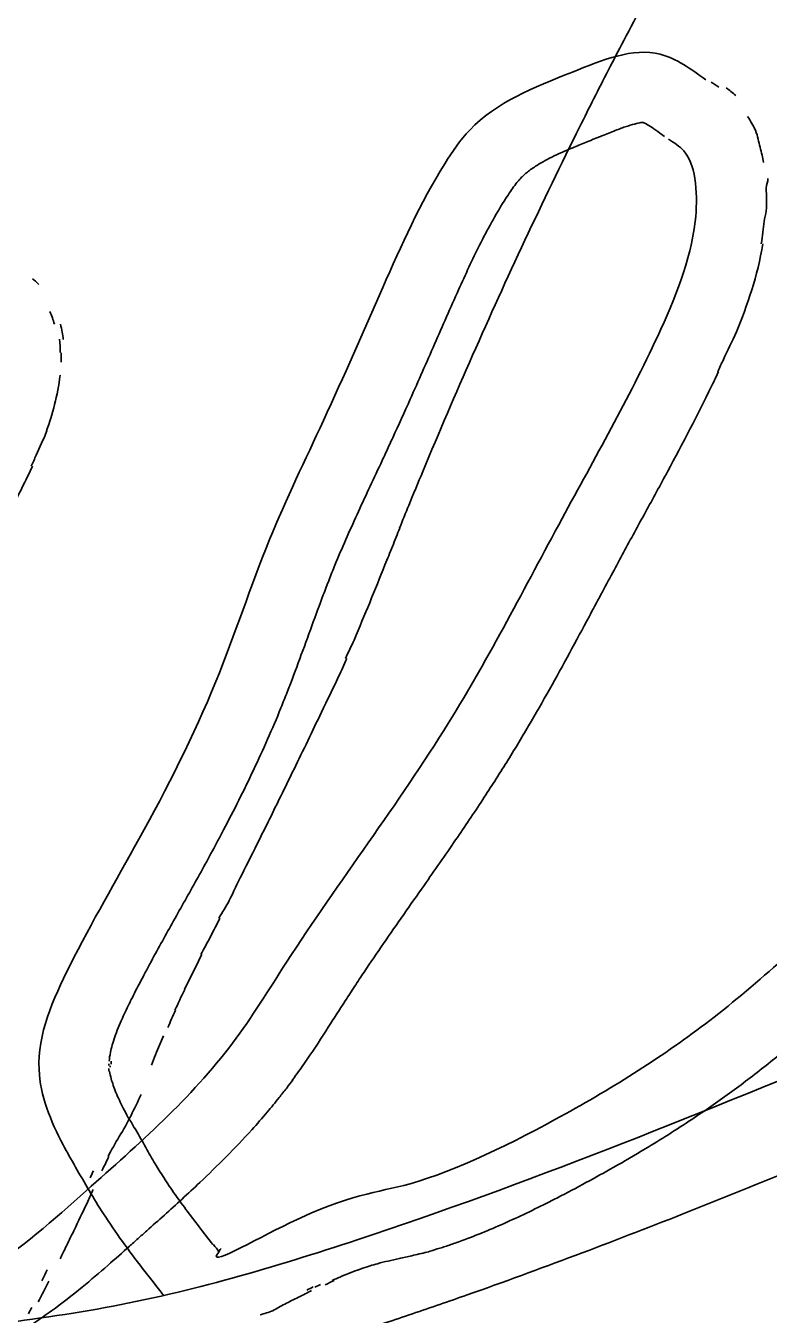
# Model space of a CAD drawing. Header units: millimetres. Extents: x 120281 to 1416367021, y -641565767 to 918373.
# Drawn here: x 1021141.7 to 1021224.5, y 870758.8 to 870902.4 of the extents above; entities that cross this region are included whole.
import ezdxf

# ---------------------------------------------------------------- set-up
doc = ezdxf.new("R2010")
doc.units = ezdxf.units.MM
doc.layers.add('0_Ном._пера__1', color=7, linetype='Continuous', lineweight=35)

msp = doc.modelspace()

# ---------------------------------------------------------------- linework, layer by layer
at = {"layer": '0_Ном._пера__1', "linetype": 'Continuous'}
for points, knots in [([(1021229.32243, 870941.99584, 0), (1021228.85287, 870941.06659, 0), (1021228.38461, 870940.13433, 0), (1021227.91706, 870939.19935, 0), (1021226.98198, 870937.32944, 0), (1021226.05214, 870935.4483, 0), (1021225.11793, 870933.55908, 0), (1021223.24951, 870929.78062, 0), (1021221.37252, 870925.96842, 0), (1021219.44765, 870922.14258, 0), (1021218.87755, 870921.00946, 0), (1021218.29003, 870919.87588, 0), (1021217.71023, 870918.74098, 0), (1021217.11401, 870917.57392, 0), (1021216.52796, 870916.40393, 0), (1021215.92405, 870915.24308, 0), (1021215.32011, 870914.0822, 0), (1021214.69907, 870912.92778, 0), (1021214.0934, 870911.77822, 0), (1021212.88209, 870909.47918, 0), (1021211.68422, 870907.20066, 0), (1021210.48648, 870904.9363, 0), (1021209.73754, 870903.5204, 0), (1021208.99336, 870902.10977, 0), (1021208.25792, 870900.7032, 0), (1021207.67909, 870899.59617, 0), (1021207.09314, 870898.49312, 0), (1021206.5234, 870897.38614, 0), (1021205.45276, 870895.30592, 0), (1021204.40727, 870893.21779, 0), (1021203.36259, 870891.12291, 0), (1021201.27322, 870886.93316, 0), (1021199.23555, 870882.71485, 0), (1021197.24612, 870878.47075, 0), (1021193.26724, 870869.98256, 0), (1021189.48368, 870861.391, 0), (1021185.878, 870852.71755, 0), (1021185.35434, 870851.45791, 0), (1021184.82421, 870850.19717, 0), (1021184.30795, 870848.93417, 0), (1021183.96644, 870848.0987, 0), (1021183.62182, 870847.26092, 0), (1021183.28343, 870846.42406, 0)], [0, 0, 0, 0, 1, 1, 1, 2, 2, 2, 3, 3, 3, 4, 4, 4, 5, 5, 5, 6, 6, 6, 7, 7, 7, 8, 8, 8, 9, 9, 9, 10, 10, 10, 11, 11, 11, 12, 12, 12, 13, 13, 13, 14, 14, 14, 14]), ([(1021217.3909, 870896.33779, 0), (1021215.74455, 870897.53733, 0), (1021214.0982, 870898.73688, 0), (1021212.32278, 870899.18802, 0), (1021209.27532, 870899.9624, 0), (1021205.84762, 870898.53175, 0), (1021202.54208, 870897.20021, 0), (1021198.1901, 870895.44715, 0), (1021194.04989, 870893.86587, 0), (1021191.10041, 870890.73844, 0), (1021190.05083, 870889.62553, 0), (1021189.15203, 870888.31682, 0), (1021188.316, 870886.98181, 0), (1021185.56066, 870882.58197, 0), (1021183.48709, 870877.89641, 0), (1021181.42104, 870873.19933, 0), (1021179.2497, 870868.2629, 0), (1021177.08665, 870863.31375, 0), (1021174.81686, 870858.41068, 0), (1021172.77745, 870854.00528, 0), (1021170.65188, 870849.63707, 0), (1021168.82067, 870845.15111, 0), (1021166.69113, 870839.9343, 0), (1021164.95969, 870834.55824, 0), (1021162.82889, 870829.32419, 0), (1021160.3715, 870823.28794, 0), (1021157.38295, 870817.44058, 0), (1021154.26416, 870811.78697, 0), (1021151.69414, 870807.12815, 0), (1021149.03568, 870802.60089, 0), (1021146.55854, 870797.67036, 0), (1021144.70318, 870793.97741, 0), (1021142.94955, 870790.05822, 0), (1021143.13532, 870786.12109, 0), (1021143.271, 870783.24541, 0), (1021144.44129, 870780.36015, 0), (1021145.82278, 870777.74325, 0), (1021146.27011, 870776.89588, 0), (1021146.73966, 870776.07665, 0), (1021147.21067, 870775.25518, 0), (1021148.2098, 870773.5126, 0), (1021149.2158, 870771.75995, 0), (1021150.30787, 870770.06575, 0), (1021151.66147, 870767.96583, 0), (1021153.14698, 870765.95575, 0), (1021154.66925, 870763.97588, 0), (1021155.4457, 870762.96603, 0), (1021156.23131, 870761.96409, 0), (1021157.01724, 870760.9621, 0)], [0, 0, 0, 0, 1, 1, 1, 2, 2, 2, 3, 3, 3, 4, 4, 4, 5, 5, 5, 6, 6, 6, 7, 7, 7, 8, 8, 8, 9, 9, 9, 10, 10, 10, 11, 11, 11, 12, 12, 12, 13, 13, 13, 14, 14, 14, 15, 15, 15, 16, 16, 16, 16]), ([(1021223.82972, 870887.14119, 0), (1021223.73287, 870887.66165, 0), (1021223.60646, 870888.22138, 0), (1021223.42861, 870888.82088, 0), (1021223.25079, 870889.42027, 0), (1021223.22082, 870890.04357, 0), (1021222.90749, 870890.71625, 0), (1021222.67444, 870891.21657, 0), (1021222.39468, 870891.72862, 0), (1021222.0527, 870892.25197, 0)], [0, 0, 0, 0, 1, 1, 1, 2, 2, 2, 3, 3, 3, 3]), ([(1021210.43487, 870891.59181, 0), (1021210.39896, 870891.59003, 0), (1021210.35154, 870891.58646, 0), (1021210.29284, 870891.57988, 0), (1021210.14894, 870891.56373, 0), (1021209.93684, 870891.5286, 0), (1021209.66798, 870891.4649, 0), (1021209.39912, 870891.40121, 0), (1021209.07399, 870891.30928, 0), (1021208.70511, 870891.18938, 0), (1021208.33623, 870891.06948, 0), (1021207.9237, 870890.92188, 0), (1021207.47644, 870890.75205, 0), (1021207.02918, 870890.58222, 0), (1021206.54724, 870890.39029, 0), (1021206.03488, 870890.1841, 0), (1021205.87648, 870890.12035, 0), (1021205.71557, 870890.0552, 0), (1021205.55134, 870889.98901, 0), (1021205.41895, 870889.93565, 0), (1021205.28635, 870889.88186, 0), (1021205.15483, 870889.82896, 0), (1021205.02331, 870889.77606, 0), (1021204.8922, 870889.72366, 0), (1021204.76296, 870889.67169, 0), (1021204.50446, 870889.56774, 0), (1021204.24987, 870889.46565, 0), (1021204.00092, 870889.36493, 0), (1021203.50301, 870889.16348, 0), (1021203.02476, 870888.9678, 0), (1021202.56845, 870888.77586, 0), (1021201.71054, 870888.41498, 0), (1021200.93053, 870888.06675, 0), (1021200.24051, 870887.72475, 0), (1021199.55049, 870887.38275, 0), (1021198.9513, 870887.0474, 0), (1021198.4429, 870886.7192, 0), (1021198.04569, 870886.46278, 0), (1021197.70367, 870886.21127, 0), (1021197.40678, 870885.96225, 0), (1021197.29573, 870885.86911, 0), (1021197.19105, 870885.77629, 0), (1021197.09157, 870885.68324, 0), (1021197.01821, 870885.61462, 0), (1021196.94543, 870885.54597, 0), (1021196.87749, 870885.47687, 0), (1021196.81038, 870885.40861, 0), (1021196.74799, 870885.34129, 0), (1021196.67977, 870885.26576, 0), (1021196.61154, 870885.19021, 0), (1021196.53827, 870885.1081, 0), (1021196.46414, 870885.01945, 0)], [0, 0, 0, 0, 1, 1, 1, 2, 2, 2, 3, 3, 3, 4, 4, 4, 5, 5, 5, 6, 6, 6, 7, 7, 7, 8, 8, 8, 9, 9, 9, 10, 10, 10, 11, 11, 11, 12, 12, 12, 13, 13, 13, 14, 14, 14, 15, 15, 15, 16, 16, 16, 17, 17, 17, 17]), ([(1021212.78995, 870890.02306, 0), (1021212.6111, 870890.15337, 0), (1021212.44053, 870890.27763, 0), (1021212.27823, 870890.3949, 0), (1021211.95364, 870890.62944, 0), (1021211.66182, 870890.83591, 0), (1021211.40688, 870891.00792, 0), (1021211.15193, 870891.17993, 0), (1021210.93393, 870891.31724, 0), (1021210.76219, 870891.41703, 0), (1021210.61778, 870891.50094, 0), (1021210.50632, 870891.55824, 0), (1021210.43483, 870891.59182, 0)], [0, 0, 0, 0, 1, 1, 1, 2, 2, 2, 3, 3, 3, 4, 4, 4, 4]), ([(1021088.81273, 870750.32931, 0), (1021092.17609, 870750.88634, 0), (1021095.53944, 870751.44338, 0), (1021098.84016, 870752.26803, 0), (1021100.10393, 870752.58376, 0), (1021101.35852, 870752.93873, 0), (1021102.60705, 870753.31762, 0), (1021104.19244, 870753.79873, 0), (1021105.76807, 870754.3184, 0), (1021107.36523, 870754.73721, 0), (1021109.87905, 870755.39638, 0), (1021112.44619, 870755.80569, 0), (1021115.02678, 870756.2795, 0), (1021122.68408, 870757.68541, 0), (1021130.45974, 870759.65916, 0), (1021137.02016, 870763.6323, 0), (1021141.1281, 870766.12016, 0), (1021144.75955, 870769.39197, 0), (1021148.40895, 870772.64065, 0), (1021154.22386, 870777.81706, 0), (1021160.08433, 870782.93475, 0), (1021164.69691, 870789.07353, 0), (1021166.85539, 870791.94621, 0), (1021168.74061, 870795.04249, 0), (1021170.70632, 870798.08, 0), (1021176.54887, 870807.1082, 0), (1021183.10252, 870815.61728, 0), (1021188.74335, 870824.73129, 0), (1021193.30673, 870832.10444, 0), (1021197.27271, 870839.87349, 0), (1021201.39219, 870847.48626, 0), (1021205.0222, 870854.19449, 0), (1021208.7714, 870860.78137, 0), (1021212.04082, 870867.80602, 0), (1021213.95504, 870871.9189, 0), (1021215.70476, 870876.18186, 0), (1021216.2086, 870880.57478, 0), (1021216.36856, 870881.9695, 0), (1021216.40279, 870883.37734, 0), (1021216.23048, 870884.83923, 0), (1021216.07646, 870886.14588, 0), (1021215.75742, 870887.49571, 0), (1021214.93528, 870888.42405, 0), (1021214.47497, 870888.94382, 0), (1021213.85389, 870889.33131, 0), (1021213.23587, 870889.71893, 0)], [0, 0, 0, 0, 1, 1, 1, 2, 2, 2, 3, 3, 3, 4, 4, 4, 5, 5, 5, 6, 6, 6, 7, 7, 7, 8, 8, 8, 9, 9, 9, 10, 10, 10, 11, 11, 11, 12, 12, 12, 13, 13, 13, 14, 14, 14, 15, 15, 15, 15]), ([(1021196.46735, 870885.01934, 0), (1021196.31915, 870884.84203, 0), (1021196.16007, 870884.63855, 0), (1021195.99284, 870884.41088, 0), (1021195.83556, 870884.19676, 0), (1021195.67082, 870883.96132, 0), (1021195.50044, 870883.70695, 0), (1021195.32, 870883.43756, 0), (1021195.13383, 870883.14693, 0), (1021194.94052, 870882.83828, 0), (1021194.45428, 870882.06193, 0), (1021193.98479, 870881.26361, 0), (1021193.52941, 870880.4442, 0), (1021193.07402, 870879.62479, 0), (1021192.63196, 870878.78407, 0), (1021192.19863, 870877.92301, 0), (1021191.39742, 870876.33095, 0), (1021190.62654, 870874.66908, 0), (1021189.85499, 870872.94851, 0), (1021189.41586, 870871.96926, 0), (1021188.97606, 870870.97027, 0), (1021188.53025, 870869.95667, 0), (1021188.08445, 870868.94306, 0), (1021187.63785, 870867.92651, 0), (1021187.18955, 870866.90755, 0), (1021186.29296, 870864.86962, 0), (1021185.38944, 870862.82201, 0), (1021184.47073, 870860.7689, 0), (1021183.83247, 870859.34252, 0), (1021183.18684, 870857.9135, 0), (1021182.53112, 870856.48326, 0), (1021182.3081, 870855.99679, 0), (1021182.08233, 870855.50987, 0), (1021181.85703, 870855.0236, 0), (1021181.63174, 870854.53733, 0), (1021181.40872, 870854.05384, 0), (1021181.18413, 870853.5729, 0), (1021180.73494, 870852.61103, 0), (1021180.28736, 870851.65934, 0), (1021179.84681, 870850.71639, 0), (1021178.96571, 870848.83048, 0), (1021178.10998, 870846.97918, 0), (1021177.30772, 870845.15131, 0), (1021176.88683, 870844.19235, 0), (1021176.48088, 870843.23986, 0), (1021176.09302, 870842.29235, 0), (1021175.87189, 870841.75213, 0), (1021175.65281, 870841.20737, 0), (1021175.43673, 870840.65566, 0), (1021175.22065, 870840.10396, 0), (1021175.00832, 870839.54606, 0), (1021174.79513, 870838.98259, 0), (1021174.36874, 870837.85564, 0), (1021173.94534, 870836.706, 0), (1021173.51854, 870835.53653, 0), (1021173.07795, 870834.32929, 0), (1021172.63321, 870833.10107, 0), (1021172.17367, 870831.85561, 0), (1021171.72385, 870830.6365, 0), (1021171.26012, 870829.40083, 0), (1021170.77253, 870828.1526, 0), (1021170.54475, 870827.56948, 0), (1021170.31541, 870826.98364, 0), (1021170.0761, 870826.39545, 0), (1021169.59748, 870825.21902, 0), (1021169.09752, 870824.05368, 0), (1021168.5876, 870822.89969, 0), (1021168.07768, 870821.7457, 0), (1021167.55415, 870820.60282, 0), (1021167.01861, 870819.47096, 0), (1021165.94752, 870817.20725, 0), (1021164.8303, 870814.98733, 0), (1021163.68886, 870812.80973, 0), (1021162.86187, 870811.23202, 0), (1021162.02215, 870809.67656, 0), (1021161.17715, 870808.14303, 0), (1021160.31365, 870806.57593, 0), (1021159.45133, 870805.0446, 0), (1021158.60254, 870803.53275, 0), (1021157.75374, 870802.0209, 0), (1021156.91751, 870800.52779, 0), (1021156.1021, 870799.03373, 0), (1021155.66636, 870798.23534, 0), (1021155.23808, 870797.43653, 0), (1021154.81504, 870796.63442, 0), (1021154.46412, 870795.96905, 0), (1021154.10969, 870795.30166, 0), (1021153.7686, 870794.62974, 0), (1021153.61108, 870794.31943, 0), (1021153.44913, 870794.00706, 0), (1021153.29712, 870793.70097, 0)], [0, 0, 0, 0, 1, 1, 1, 2, 2, 2, 3, 3, 3, 4, 4, 4, 5, 5, 5, 6, 6, 6, 7, 7, 7, 8, 8, 8, 9, 9, 9, 10, 10, 10, 11, 11, 11, 12, 12, 12, 13, 13, 13, 14, 14, 14, 15, 15, 15, 16, 16, 16, 17, 17, 17, 18, 18, 18, 19, 19, 19, 20, 20, 20, 21, 21, 21, 22, 22, 22, 23, 23, 23, 24, 24, 24, 25, 25, 25, 26, 26, 26, 27, 27, 27, 28, 28, 28, 29, 29, 29, 30, 30, 30, 30]), ([(1021223.56181, 870878.08151, 0), (1021223.6321, 870878.5079, 0), (1021223.69464, 870878.93899, 0), (1021223.74853, 870879.37468, 0), (1021223.79574, 870879.75634, 0), (1021223.84747, 870880.14877, 0), (1021223.88122, 870880.54319, 0), (1021223.91497, 870880.93763, 0), (1021224.10845, 870881.33898, 0), (1021224.12577, 870881.74791, 0), (1021224.1604, 870882.56578, 0), (1021224.16195, 870883.4129, 0), (1021224.11268, 870884.28184, 0), (1021224.09223, 870884.64259, 0), (1021224.34995, 870884.98761, 0), (1021224.31268, 870885.35543, 0)], [0, 0, 0, 0, 1, 1, 1, 2, 2, 2, 3, 3, 3, 4, 4, 4, 5, 5, 5, 5]), ([(1021218.71367, 870863.82455, 0), (1021218.92687, 870864.27729, 0), (1021219.1382, 870864.7313, 0), (1021219.35015, 870865.19371, 0), (1021219.80365, 870866.18309, 0), (1021220.35226, 870867.19782, 0), (1021220.79124, 870868.25542, 0), (1021221.40798, 870869.74129, 0), (1021221.99102, 870871.29711, 0), (1021222.50274, 870872.93251, 0), (1021223.01446, 870874.5679, 0), (1021223.44627, 870876.2843, 0), (1021223.74491, 870878.08577, 0)], [0, 0, 0, 0, 1, 1, 1, 2, 2, 2, 3, 3, 3, 4, 4, 4, 4]), ([(1021289.90741, 870864.88731, 0), (1021286.00158, 870860.81481, 0), (1021282.09575, 870856.7423, 0), (1021278.27206, 870852.5964, 0), (1021272.4789, 870846.31508, 0), (1021266.87428, 870839.86529, 0), (1021261.24394, 870833.42439, 0), (1021257.47942, 870829.11792, 0), (1021253.70341, 870824.81542, 0), (1021249.72738, 870820.72359, 0), (1021244.81187, 870815.66492, 0), (1021239.59066, 870810.92822, 0), (1021234.37784, 870806.10672, 0), (1021229.11405, 870801.23809, 0), (1021223.8588, 870796.28299, 0), (1021218.31016, 870791.96746, 0), (1021213.18884, 870787.98428, 0), (1021207.81757, 870784.54596, 0), (1021201.75786, 870781.18462, 0), (1021195.94063, 870777.95778, 0), (1021189.48895, 870774.80188, 0), (1021184.46099, 870773.40897, 0), (1021180.72527, 870772.37405, 0), (1021177.7755, 870772.31236, 0), (1021171.06319, 870769.04637, 0), (1021166.99248, 870767.0657, 0), (1021161.53795, 870763.90653, 0), (1021163.16536, 870765.78411, 0)], [0, 0, 0, 0, 1, 1, 1, 2, 2, 2, 3, 3, 3, 4, 4, 4, 5, 5, 5, 6, 6, 6, 7, 7, 7, 8, 8, 8, 9, 9, 9, 9]), ([(1021143.97276, 870857.23108, 0), (1021144.30601, 870858.17039, 0), (1021144.61245, 870859.15535, 0), (1021144.87057, 870860.18964, 0), (1021145.12869, 870861.22393, 0), (1021145.35133, 870862.30693, 0), (1021145.49075, 870863.43723, 0)], [0, 0, 0, 0, 1, 1, 1, 2, 2, 2, 2]), ([(1021171.38206, 870784.98582, 0), (1021171.60666, 870785.29208, 0), (1021171.82705, 870785.59802, 0), (1021172.04363, 870785.90333, 0), (1021172.47682, 870786.51397, 0), (1021172.90655, 870787.12202, 0), (1021173.31238, 870787.7253, 0), (1021174.12402, 870788.93185, 0), (1021174.88583, 870790.11908, 0), (1021175.62221, 870791.27101, 0), (1021175.94977, 870791.78342, 0), (1021176.27624, 870792.28864, 0), (1021176.5947, 870792.78585, 0), (1021176.8076, 870793.11825, 0), (1021177.02316, 870793.44646, 0), (1021177.23313, 870793.77114, 0), (1021177.57876, 870794.3056, 0), (1021177.91995, 870794.83876, 0), (1021178.27181, 870795.37185, 0), (1021178.62366, 870795.90493, 0), (1021178.97425, 870796.43826, 0), (1021179.33221, 870796.97129, 0), (1021180.04816, 870798.03737, 0), (1021180.77877, 870799.10342, 0), (1021181.51519, 870800.17212, 0), (1021182.98801, 870802.30952, 0), (1021184.49636, 870804.45608, 0), (1021186.01617, 870806.62829, 0), (1021187.18483, 870808.29863, 0), (1021188.36059, 870809.98415, 0), (1021189.53158, 870811.6928, 0), (1021190.54583, 870813.17274, 0), (1021191.55609, 870814.67006, 0), (1021192.55572, 870816.19007, 0), (1021193.45423, 870817.55632, 0), (1021194.34416, 870818.94094, 0), (1021195.21866, 870820.34784, 0), (1021195.63549, 870821.01844, 0), (1021196.04245, 870821.69233, 0), (1021196.44863, 870822.36629, 0), (1021196.85483, 870823.04028, 0), (1021197.26408, 870823.7148, 0), (1021197.66016, 870824.39031, 0), (1021198.4523, 870825.74132, 0), (1021199.222, 870827.09497, 0), (1021199.98012, 870828.44747, 0), (1021201.49637, 870831.15247, 0), (1021202.95319, 870833.85416, 0), (1021204.38458, 870836.52872, 0), (1021205.27092, 870838.18483, 0), (1021206.14771, 870839.83053, 0), (1021207.0216, 870841.46029, 0), (1021207.42435, 870842.21141, 0), (1021207.82488, 870842.9589, 0), (1021208.22723, 870843.70272, 0), (1021209.03193, 870845.19039, 0), (1021209.85025, 870846.68285, 0), (1021210.67315, 870848.18786, 0), (1021211.49604, 870849.69287, 0), (1021212.32599, 870851.20997, 0), (1021213.15369, 870852.74574, 0), (1021214.80907, 870855.81727, 0), (1021216.45861, 870858.96336, 0), (1021218.04318, 870862.23415, 0), (1021218.29728, 870862.75865, 0), (1021218.55258, 870863.28482, 0), (1021218.80291, 870863.81594, 0)], [0, 0, 0, 0, 1, 1, 1, 2, 2, 2, 3, 3, 3, 4, 4, 4, 5, 5, 5, 6, 6, 6, 7, 7, 7, 8, 8, 8, 9, 9, 9, 10, 10, 10, 11, 11, 11, 12, 12, 12, 13, 13, 13, 14, 14, 14, 15, 15, 15, 16, 16, 16, 17, 17, 17, 18, 18, 18, 19, 19, 19, 20, 20, 20, 21, 21, 21, 22, 22, 22, 22]), ([(1021142.2695, 870853.30163, 0), (1021142.45576, 870853.71172, 0), (1021142.63876, 870854.12427, 0), (1021142.82035, 870854.54707, 0), (1021143.18816, 870855.40346, 0), (1021143.67052, 870856.29055, 0), (1021144.00393, 870857.22986, 0)], [0, 0, 0, 0, 1, 1, 1, 2, 2, 2, 2]), ([(1021137.08215, 870842.98185, 0), (1021137.29342, 870843.38359, 0), (1021137.50747, 870843.7876, 0), (1021137.72361, 870844.1941, 0), (1021138.15592, 870845.00715, 0), (1021138.60228, 870845.82591, 0), (1021139.04566, 870846.66067, 0), (1021139.49918, 870847.51451, 0), (1021139.96204, 870848.38049, 0), (1021140.41416, 870849.26175, 0), (1021140.84827, 870850.1079, 0), (1021141.28811, 870850.96731, 0), (1021141.70842, 870851.84363, 0), (1021141.93811, 870852.32252, 0), (1021142.19236, 870852.80662, 0), (1021142.41494, 870853.2957, 0)], [0, 0, 0, 0, 1, 1, 1, 2, 2, 2, 3, 3, 3, 4, 4, 4, 5, 5, 5, 5]), ([(1021284.05408, 870847.34119, 0), (1021283.58978, 870846.83791, 0), (1021283.12674, 870846.33367, 0), (1021282.66429, 870845.82772, 0), (1021281.72408, 870844.79906, 0), (1021280.78697, 870843.76449, 0), (1021279.85195, 870842.7248, 0), (1021277.98193, 870840.64542, 0), (1021276.12044, 870838.54552, 0), (1021274.2599, 870836.43138, 0), (1021272.77123, 870834.73979, 0), (1021271.28316, 870833.03909, 0), (1021269.79174, 870831.33255, 0), (1021268.91915, 870830.33409, 0), (1021268.04546, 870829.33364, 0), (1021267.16977, 870828.33186, 0), (1021265.4184, 870826.32829, 0), (1021263.64724, 870824.30527, 0), (1021261.83602, 870822.28334, 0), (1021260.02481, 870820.2614, 0), (1021258.17371, 870818.24077, 0), (1021256.26162, 870816.24383, 0), (1021255.66359, 870815.61926, 0), (1021255.05838, 870814.99618, 0), (1021254.4516, 870814.38031, 0), (1021253.84482, 870813.76444, 0), (1021253.23581, 870813.15471, 0), (1021252.62495, 870812.5504, 0), (1021251.40323, 870811.34179, 0), (1021250.1746, 870810.15487, 0), (1021248.94355, 870808.98398, 0), (1021246.48144, 870806.6422, 0), (1021244.00985, 870804.36439, 0), (1021241.56268, 870802.10665, 0), (1021240.99351, 870801.58155, 0), (1021240.42497, 870801.05759, 0), (1021239.8588, 870800.53415, 0), (1021239.22379, 870799.94705, 0), (1021238.58747, 870799.35751, 0), (1021237.94736, 870798.76443, 0), (1021237.30727, 870798.17135, 0), (1021236.66545, 870797.57538, 0), (1021236.01829, 870796.97806, 0), (1021234.72398, 870795.78341, 0), (1021233.41405, 870794.58293, 0), (1021232.08431, 870793.38715, 0), (1021230.71416, 870792.15504, 0), (1021229.3225, 870790.92798, 0), (1021227.90323, 870789.71784, 0), (1021226.65934, 870788.65725, 0), (1021225.39371, 870787.6097, 0), (1021224.10268, 870786.58351, 0), (1021223.43425, 870786.05221, 0), (1021222.75864, 870785.52625, 0), (1021222.07907, 870785.00977, 0), (1021221.3995, 870784.49328, 0), (1021220.71534, 870783.98534, 0), (1021220.02678, 870783.48529, 0), (1021218.64966, 870782.48519, 0), (1021217.2535, 870781.51657, 0), (1021215.83372, 870780.57321, 0), (1021214.13655, 870779.44554, 0), (1021212.40601, 870778.35398, 0), (1021210.63316, 870777.28711, 0), (1021209.4865, 870776.59707, 0), (1021208.32254, 870775.91731, 0), (1021207.13816, 870775.24456, 0), (1021206.12494, 870774.66903, 0), (1021205.0965, 870774.09848, 0), (1021204.04832, 870773.52994, 0), (1021203.00016, 870772.96141, 0), (1021201.93428, 870772.397, 0), (1021200.85867, 870771.84459, 0), (1021199.20611, 870770.99587, 0), (1021197.53129, 870770.17534, 0), (1021195.85931, 870769.4105, 0), (1021194.18732, 870768.64566, 0), (1021192.51898, 870767.93641, 0), (1021190.86597, 870767.31051, 0), (1021190.3351, 870767.10951, 0), (1021189.80582, 870766.91773, 0), (1021189.27756, 870766.73497, 0)], [0, 0, 0, 0, 1, 1, 1, 2, 2, 2, 3, 3, 3, 4, 4, 4, 5, 5, 5, 6, 6, 6, 7, 7, 7, 8, 8, 8, 9, 9, 9, 10, 10, 10, 11, 11, 11, 12, 12, 12, 13, 13, 13, 14, 14, 14, 15, 15, 15, 16, 16, 16, 17, 17, 17, 18, 18, 18, 19, 19, 19, 20, 20, 20, 21, 21, 21, 22, 22, 22, 23, 23, 23, 24, 24, 24, 25, 25, 25, 26, 26, 26, 27, 27, 27, 27]), ([(1021183.31681, 870846.41886, 0), (1021183.04163, 870845.73813, 0), (1021182.76787, 870845.05749, 0), (1021182.49278, 870844.37159, 0), (1021182.21769, 870843.68573, 0), (1021181.93177, 870843.00511, 0), (1021181.65393, 870842.31149, 0), (1021181.09827, 870840.92427, 0), (1021180.53576, 870839.51965, 0), (1021179.95834, 870838.10586, 0), (1021179.39735, 870836.73232, 0), (1021178.81781, 870835.34678, 0), (1021178.22207, 870833.95411, 0), (1021177.93156, 870833.27498, 0), (1021177.56102, 870832.58687, 0), (1021177.26242, 870831.91016, 0)], [0, 0, 0, 0, 1, 1, 1, 2, 2, 2, 3, 3, 3, 4, 4, 4, 5, 5, 5, 5]), ([(1021177.407, 870831.90893, 0), (1021177.1089, 870831.23219, 0), (1021176.80811, 870830.55913, 0), (1021176.50517, 870829.88953, 0), (1021175.89924, 870828.55022, 0), (1021175.20384, 870827.23277, 0), (1021174.58441, 870825.91961, 0), (1021173.57461, 870823.7789, 0), (1021172.55857, 870821.67072, 0), (1021171.54171, 870819.58751, 0), (1021171.11129, 870818.70573, 0), (1021170.68278, 870817.82881, 0), (1021170.25277, 870816.95122, 0), (1021169.40175, 870815.21438, 0), (1021168.54153, 870813.47801, 0), (1021167.68302, 870811.7404, 0), (1021167.03592, 870810.43067, 0), (1021166.35735, 870809.12137, 0), (1021165.70459, 870807.81153, 0), (1021165.2292, 870806.85758, 0), (1021164.79869, 870805.9045, 0), (1021164.31988, 870804.95055, 0), (1021163.98922, 870804.29178, 0), (1021163.51226, 870803.63444, 0), (1021163.17946, 870802.97587, 0)], [0, 0, 0, 0, 1, 1, 1, 2, 2, 2, 3, 3, 3, 4, 4, 4, 5, 5, 5, 6, 6, 6, 7, 7, 7, 8, 8, 8, 8]), ([(1020901.22142, 870695.99979, 0), (1020908.5548, 870699.24863, 0), (1020915.88818, 870702.49747, 0), (1020923.33816, 870705.54238, 0), (1020932.65773, 870709.35142, 0), (1020942.15976, 870712.84134, 0), (1020951.99739, 870714.849, 0), (1020956.5166, 870715.77128, 0), (1020961.10663, 870716.38076, 0), (1020965.61107, 870717.35405, 0), (1020972.51261, 870718.84528, 0), (1020979.21324, 870721.19055, 0), (1020986.0316, 870723.08149, 0), (1020996.84061, 870726.07915, 0), (1021007.94549, 870727.93501, 0), (1021018.62955, 870731.31398, 0), (1021026.69309, 870733.86417, 0), (1021034.51692, 870737.28194, 0), (1021042.63193, 870739.54646, 0), (1021055.64636, 870743.17818, 0), (1021069.4097, 870743.84372, 0), (1021082.75486, 870746.34615, 0), (1021093.01192, 870748.26951, 0), (1021103.02194, 870751.27801, 0), (1021113.20281, 870753.5045, 0), (1021120.77143, 870755.15972, 0), (1021128.43447, 870756.38275, 0), (1021136.11699, 870757.45746, 0), (1021140.9242, 870758.12994, 0), (1021145.73903, 870758.74435, 0), (1021150.50608, 870759.61516, 0), (1021160.02775, 870761.35451, 0), (1021169.35875, 870764.11682, 0), (1021178.57054, 870767.16428, 0), (1021197.37515, 870773.38527, 0), (1021215.68297, 870780.79458, 0), (1021233.97692, 870788.37129, 0), (1021243.94891, 870792.50134, 0), (1021253.91679, 870796.68113, 0), (1021264.20019, 870799.87525, 0), (1021270.36028, 870801.78863, 0), (1021276.63358, 870803.34833, 0), (1021282.90689, 870804.90801, 0)], [0, 0, 0, 0, 1, 1, 1, 2, 2, 2, 3, 3, 3, 4, 4, 4, 5, 5, 5, 6, 6, 6, 7, 7, 7, 8, 8, 8, 9, 9, 9, 10, 10, 10, 11, 11, 11, 12, 12, 12, 13, 13, 13, 14, 14, 14, 14]), ([(1021163.27606, 870802.97597, 0), (1021162.93211, 870802.29454, 0), (1021162.58627, 870801.61203, 0), (1021162.24476, 870800.93838, 0), (1021161.9032, 870800.26465, 0), (1021161.49387, 870799.59764, 0), (1021161.16062, 870798.93661, 0)], [0, 0, 0, 0, 1, 1, 1, 2, 2, 2, 2]), ([(1021153.64026, 870750.27611, 0), (1021154.21393, 870750.38675, 0), (1021154.78618, 870750.50062, 0), (1021155.35702, 870750.61754, 0), (1021156.49917, 870750.85148, 0), (1021157.68156, 870751.09296, 0), (1021158.81263, 870751.34996, 0), (1021161.07464, 870751.86392, 0), (1021163.30263, 870752.42219, 0), (1021165.52187, 870753.01404, 0), (1021169.96025, 870754.19773, 0), (1021174.31143, 870755.51728, 0), (1021178.59326, 870756.89741, 0), (1021180.65255, 870757.56116, 0), (1021182.69329, 870758.23725, 0), (1021184.72841, 870758.92592, 0), (1021186.76349, 870759.61457, 0), (1021188.78654, 870760.31607, 0), (1021190.80748, 870761.0283, 0), (1021194.84945, 870762.45278, 0), (1021198.86867, 870763.9215, 0), (1021202.86119, 870765.42455, 0), (1021210.84621, 870768.43065, 0), (1021218.74179, 870771.57311, 0), (1021226.58585, 870774.77065, 0), (1021229.30445, 870775.87886, 0), (1021232.01738, 870776.99366, 0), (1021234.72519, 870778.11181, 0), (1021235.85431, 870778.57807, 0), (1021236.99397, 870779.04559, 0), (1021238.12087, 870779.51242, 0), (1021239.24768, 870779.9792, 0), (1021240.35073, 870780.44417, 0), (1021241.47033, 870780.90726, 0), (1021243.70958, 870781.83345, 0), (1021245.9418, 870782.74951, 0), (1021248.15762, 870783.64329, 0), (1021250.26853, 870784.49475, 0), (1021252.3744, 870785.32632, 0), (1021254.46998, 870786.12838, 0), (1021258.66113, 870787.73249, 0), (1021262.82609, 870789.21821, 0), (1021266.98905, 870790.51455, 0), (1021268.57832, 870791.00944, 0), (1021270.18734, 870791.48302, 0), (1021271.81673, 870791.94183, 0), (1021273.44607, 870792.40062, 0), (1021275.0905, 870792.84506, 0), (1021276.75683, 870793.28075, 0), (1021279.54597, 870794.01003, 0), (1021282.388, 870794.71513, 0), (1021285.26407, 870795.43018, 0)], [0, 0, 0, 0, 1, 1, 1, 2, 2, 2, 3, 3, 3, 4, 4, 4, 5, 5, 5, 6, 6, 6, 7, 7, 7, 8, 8, 8, 9, 9, 9, 10, 10, 10, 11, 11, 11, 12, 12, 12, 13, 13, 13, 14, 14, 14, 15, 15, 15, 16, 16, 16, 17, 17, 17, 17]), ([(1021153.30865, 870793.70043, 0), (1021152.98735, 870793.05304, 0), (1021152.68737, 870792.42866, 0), (1021152.41852, 870791.8322, 0), (1021152.08641, 870791.09538, 0), (1021151.80439, 870790.4008, 0), (1021151.58071, 870789.76497, 0), (1021151.35703, 870789.12914, 0), (1021151.19822, 870788.55268, 0), (1021151.09464, 870788.0509, 0), (1021151.01777, 870787.67852, 0), (1021150.97472, 870787.34808, 0), (1021150.95493, 870787.05753, 0)], [0, 0, 0, 0, 1, 1, 1, 2, 2, 2, 3, 3, 3, 4, 4, 4, 4]), ([(1021151.00143, 870785.89674, 0), (1021151.04042, 870785.65672, 0), (1021151.09816, 870785.38811, 0), (1021151.17713, 870785.09536, 0), (1021151.30107, 870784.63595, 0), (1021151.48199, 870784.11627, 0), (1021151.70804, 870783.56088, 0), (1021151.93408, 870783.00551, 0), (1021152.2097, 870782.41403, 0), (1021152.52036, 870781.80433, 0)], [0, 0, 0, 0, 1, 1, 1, 2, 2, 2, 3, 3, 3, 3]), ([(1021090.08934, 870742.62121, 0), (1021092.07076, 870742.94937, 0), (1021094.12404, 870743.28839, 0), (1021096.23581, 870743.69912, 0), (1021096.96668, 870743.84126, 0), (1021097.70455, 870743.99211, 0), (1021098.44874, 870744.1545, 0), (1021098.94909, 870744.26368, 0), (1021099.45229, 870744.37809, 0), (1021099.95812, 870744.49862, 0), (1021100.46938, 870744.62045, 0), (1021100.98528, 870744.74928, 0), (1021101.49392, 870744.88216, 0), (1021102.00257, 870745.01504, 0), (1021102.50596, 870745.1522, 0), (1021103.0043, 870745.29268, 0), (1021103.46655, 870745.42299, 0), (1021103.92444, 870745.55615, 0), (1021104.37816, 870745.69145, 0), (1021104.68998, 870745.78443, 0), (1021105.00134, 870745.87898, 0), (1021105.30419, 870745.97203, 0), (1021105.60705, 870746.06508, 0), (1021105.90267, 870746.15687, 0), (1021106.19112, 870746.24651, 0), (1021106.76802, 870746.42578, 0), (1021107.31652, 870746.59633, 0), (1021107.83779, 870746.7523, 0), (1021108.3214, 870746.897, 0), (1021108.78149, 870747.02916, 0), (1021109.21845, 870747.14563, 0), (1021109.34304, 870747.17884, 0), (1021109.46495, 870747.21085, 0), (1021109.58991, 870747.2426, 0), (1021109.71488, 870747.27435, 0), (1021109.84176, 870747.30561, 0), (1021109.9693, 870747.33652, 0), (1021110.22438, 870747.39836, 0), (1021110.48487, 870747.45856, 0), (1021110.75032, 870747.51754, 0), (1021111.28122, 870747.63548, 0), (1021111.83282, 870747.7483, 0), (1021112.40527, 870747.85904, 0), (1021112.98516, 870747.97122, 0), (1021113.58634, 870748.08127, 0), (1021114.20807, 870748.19319, 0), (1021114.93418, 870748.3239, 0), (1021115.68896, 870748.45723, 0), (1021116.46933, 870748.60065, 0), (1021117.24971, 870748.74408, 0), (1021118.03604, 870748.89405, 0), (1021118.82725, 870749.05213, 0), (1021120.40967, 870749.36829, 0), (1021122.01135, 870749.7168, 0), (1021123.62294, 870750.11114, 0), (1021126.14806, 870750.72901, 0), (1021128.698, 870751.45892, 0), (1021131.23526, 870752.35967, 0), (1021133.77253, 870753.26041, 0), (1021136.29812, 870754.33244, 0), (1021138.76181, 870755.64107, 0), (1021139.41967, 870755.9905, 0), (1021140.07324, 870756.35677, 0), (1021140.72078, 870756.74115, 0), (1021141.05178, 870756.93763, 0), (1021141.38198, 870757.13888, 0), (1021141.70614, 870757.34243, 0), (1021142.03032, 870757.54598, 0), (1021142.35331, 870757.75212, 0), (1021142.66895, 870757.96076, 0), (1021143.30023, 870758.37803, 0), (1021143.91103, 870758.80495, 0), (1021144.51065, 870759.23803, 0), (1021145.70986, 870760.10419, 0), (1021146.84882, 870760.99587, 0), (1021147.94226, 870761.89278, 0), (1021148.92726, 870762.70073, 0), (1021149.87511, 870763.51304, 0), (1021150.79486, 870764.31699, 0), (1021151.61673, 870765.03538, 0), (1021152.41614, 870765.74713, 0), (1021153.19866, 870766.44399, 0), (1021153.52165, 870766.73162, 0), (1021153.84006, 870767.01612, 0), (1021154.16225, 870767.30271, 0), (1021154.48443, 870767.5893, 0), (1021154.80789, 870767.87678, 0), (1021155.13244, 870768.16569, 0), (1021155.78156, 870768.74352, 0), (1021156.43687, 870769.32643, 0), (1021157.0928, 870769.91584, 0), (1021158.40464, 870771.09465, 0), (1021159.72583, 870772.29975, 0), (1021161.04259, 870773.5448, 0), (1021163.00463, 870775.39998, 0), (1021164.95592, 870777.34391, 0), (1021166.83952, 870779.42658, 0), (1021167.41832, 870780.06655, 0), (1021167.99072, 870780.71966, 0), (1021168.55469, 870781.38731, 0), (1021168.99983, 870781.91428, 0), (1021169.43842, 870782.45032, 0), (1021169.87213, 870782.99614, 0), (1021170.15261, 870783.34914, 0), (1021170.44097, 870783.70564, 0), (1021170.71604, 870784.06693, 0), (1021170.94785, 870784.3714, 0), (1021171.18559, 870784.67797, 0), (1021171.41027, 870784.98422, 0)], [0, 0, 0, 0, 1, 1, 1, 2, 2, 2, 3, 3, 3, 4, 4, 4, 5, 5, 5, 6, 6, 6, 7, 7, 7, 8, 8, 8, 9, 9, 9, 10, 10, 10, 11, 11, 11, 12, 12, 12, 13, 13, 13, 14, 14, 14, 15, 15, 15, 16, 16, 16, 17, 17, 17, 18, 18, 18, 19, 19, 19, 20, 20, 20, 21, 21, 21, 22, 22, 22, 23, 23, 23, 24, 24, 24, 25, 25, 25, 26, 26, 26, 27, 27, 27, 28, 28, 28, 29, 29, 29, 30, 30, 30, 31, 31, 31, 32, 32, 32, 33, 33, 33, 34, 34, 34, 35, 35, 35, 36, 36, 36, 36]), ([(1021154.50767, 870783.35475, 0), (1021154.13313, 870782.55228, 0), (1021153.75599, 870781.7713, 0), (1021153.3814, 870781.00944, 0), (1021152.59002, 870779.39984, 0), (1021151.5505, 870777.88431, 0), (1021150.82212, 870776.42631, 0)], [0, 0, 0, 0, 1, 1, 1, 2, 2, 2, 2]), ([(1021153.78048, 870779.63456, 0), (1021153.96266, 870779.31619, 0), (1021154.15542, 870778.9809, 0), (1021154.34372, 870778.65342, 0), (1021154.53196, 870778.32607, 0), (1021154.70757, 870778.00568, 0), (1021154.89235, 870777.68673, 0), (1021155.26191, 870777.04888, 0), (1021155.56597, 870776.42898, 0), (1021155.92795, 870775.83023, 0)], [0, 0, 0, 0, 1, 1, 1, 2, 2, 2, 3, 3, 3, 3]), ([(1021155.94106, 870775.82869, 0), (1021156.25511, 870775.30938, 0), (1021156.56758, 870774.80604, 0), (1021156.88022, 870774.32059, 0), (1021157.28198, 870773.69677, 0), (1021157.6864, 870773.07363, 0), (1021158.12688, 870772.44435, 0), (1021158.56738, 870771.81506, 0), (1021159.02865, 870771.18205, 0), (1021159.50315, 870770.54319, 0), (1021160.45211, 870769.26554, 0), (1021161.45743, 870767.96415, 0), (1021162.4997, 870766.63326, 0)], [0, 0, 0, 0, 1, 1, 1, 2, 2, 2, 3, 3, 3, 4, 4, 4, 4]), ([(1021149.16805, 870772.77611, 0), (1021148.96732, 870772.33849, 0), (1021148.76567, 870771.8923, 0), (1021148.56213, 870771.43799, 0), (1021148.15489, 870770.52904, 0), (1021147.66542, 870769.59544, 0), (1021147.23325, 870768.62618, 0), (1021146.95307, 870767.99781, 0), (1021146.58853, 870767.36949, 0), (1021146.29137, 870766.7188, 0), (1021146.03877, 870766.16567, 0), (1021145.75429, 870765.60901, 0), (1021145.48491, 870765.04187, 0)], [0, 0, 0, 0, 1, 1, 1, 2, 2, 2, 3, 3, 3, 4, 4, 4, 4]), ([(1021187.02372, 870765.98597, 0), (1021186.79446, 870765.92007, 0), (1021186.56384, 870765.85608, 0), (1021186.33955, 870765.79595, 0), (1021185.7875, 870765.64795, 0), (1021185.14835, 870765.51128, 0), (1021184.65926, 870765.3972, 0), (1021184.17011, 870765.28312, 0), (1021183.69714, 870765.18224, 0), (1021183.2649, 870765.08571, 0), (1021182.83264, 870764.98918, 0), (1021182.42379, 870764.89795, 0), (1021182.02661, 870764.80336, 0), (1021181.62937, 870764.70876, 0), (1021181.23994, 870764.61137, 0), (1021180.84431, 870764.50329, 0), (1021180.28915, 870764.35164, 0), (1021179.72256, 870764.17859, 0), (1021179.0849, 870763.9599, 0), (1021178.44725, 870763.74121, 0), (1021177.74367, 870763.47637, 0), (1021176.94043, 870763.13892, 0), (1021176.57406, 870762.98501, 0), (1021176.18804, 870762.81611, 0), (1021175.77773, 870762.62972, 0)], [0, 0, 0, 0, 1, 1, 1, 2, 2, 2, 3, 3, 3, 4, 4, 4, 5, 5, 5, 6, 6, 6, 7, 7, 7, 8, 8, 8, 8]), ([(1021189.30873, 870766.73435, 0), (1021188.8939, 870766.59077, 0), (1021188.47979, 870766.45313, 0), (1021188.06609, 870766.32199, 0), (1021187.68481, 870766.20113, 0), (1021187.28322, 870766.08519, 0), (1021186.90217, 870765.97588, 0)], [0, 0, 0, 0, 1, 1, 1, 2, 2, 2, 2]), ([(1021173.47627, 870761.50725, 0), (1021173.0095, 870761.27198, 0), (1021172.52152, 870761.02205, 0), (1021172.0282, 870760.76823, 0), (1021171.5349, 870760.51442, 0), (1021170.99067, 870760.26351, 0), (1021170.49837, 870760.01099, 0), (1021170.00611, 870759.7585, 0), (1021169.63443, 870759.50608, 0), (1021169.16016, 870759.27037, 0), (1021168.82045, 870759.10154, 0), (1021168.11544, 870758.9498, 0), (1021167.78273, 870758.79314, 0)], [0, 0, 0, 0, 1, 1, 1, 2, 2, 2, 3, 3, 3, 4, 4, 4, 4])]:
    msp.add_open_spline(points, degree=3, knots=knots, dxfattribs=at)
for points in [[(1021218.84914, 870895.50345, 0), (1021218.52559, 870895.73614, 0), (1021218.24173, 870895.92268, 0), (1021218.00252, 870896.07625, 0)], [(1021220.74578, 870894.573, 0), (1021220.35589, 870894.91845, 0), (1021219.99366, 870895.19739, 0), (1021219.67174, 870895.4299, 0)], [(1021143.10866, 870873.55253, 0), (1021142.84357, 870873.80393, 0), (1021142.60283, 870874.01167, 0), (1021142.39264, 870874.18812, 0)], [(1021144.84664, 870869.13634, 0), (1021144.71982, 870869.58971, 0), (1021144.55332, 870870.0628, 0), (1021144.33315, 870870.54408, 0)], [(1021145.83997, 870867.41173, 0), (1021145.781, 870867.9483, 0), (1021145.68194, 870868.52538, 0), (1021145.51141, 870869.13849, 0)], [(1021145.4954, 870865.96483, 0), (1021145.49606, 870866.42643, 0), (1021145.47663, 870866.92363, 0), (1021145.41704, 870867.46028, 0)], [(1021145.58483, 870864.89611, 0), (1021145.60512, 870865.21787, 0), (1021145.61893, 870865.56039, 0), (1021145.6199, 870865.92499, 0)], [(1021161.27007, 870798.93444, 0), (1021160.60402, 870797.61241, 0), (1021159.95802, 870796.31427, 0), (1021159.34344, 870795.03522, 0)], [(1021159.35651, 870795.03495, 0), (1021158.98465, 870794.26085, 0), (1021158.62427, 870793.49376, 0), (1021158.27759, 870792.7327, 0)], [(1021158.33775, 870792.72384, 0), (1021158.0431, 870792.07676, 0), (1021157.75836, 870791.43405, 0), (1021157.48476, 870790.79511, 0)], [(1021156.56327, 870788.84144, 0), (1021156.27904, 870788.14459, 0), (1021155.97966, 870787.40534, 0), (1021155.65427, 870786.62845, 0)], [(1021156.98716, 870789.86541, 0), (1021156.85119, 870789.53868, 0), (1021156.71241, 870789.20088, 0), (1021156.56978, 870788.8525, 0)], [(1021151.16503, 870787.04124, 0), (1021151.1576, 870786.92307, 0), (1021151.15425, 870786.81145, 0), (1021151.15441, 870786.70567, 0)], [(1021150.89684, 870786.75575, 0), (1021150.896, 870786.68963, 0), (1021150.89654, 870786.62579, 0), (1021150.89833, 870786.56398, 0)], [(1021150.90726, 870786.22561, 0), (1021150.91789, 870786.12004, 0), (1021150.93256, 870786.00713, 0), (1021150.95187, 870785.8871, 0)], [(1021151.05003, 870786.54154, 0), (1021151.05314, 870786.49431, 0), (1021151.05697, 870786.44796, 0), (1021151.06177, 870786.39881, 0)], [(1021152.52337, 870781.80408, 0), (1021152.69624, 870781.4649, 0), (1021152.87922, 870781.12199, 0), (1021153.07691, 870780.76291, 0)], [(1021153.11551, 870780.75973, 0), (1021153.31328, 870780.40063, 0), (1021153.52486, 870780.02696, 0), (1021153.74907, 870779.63471, 0)], [(1021150.91641, 870776.42954, 0), (1021150.65084, 870775.8971, 0), (1021150.39212, 870775.37355, 0), (1021150.14185, 870774.8582, 0)], [(1021149.20534, 870774.84248, 0), (1021149.07804, 870774.58109, 0), (1021148.95291, 870774.32181, 0), (1021148.83013, 870774.06454, 0)], [(1021162.5624, 870766.63817, 0), (1021162.78309, 870766.35661, 0), (1021163.00525, 870766.07364, 0), (1021163.22867, 870765.78906, 0)], [(1021163.0457, 870765.77861, 0), (1021163.15001, 870765.89944, 0), (1021163.28366, 870766.04113, 0), (1021163.4173, 870766.18282, 0)], [(1021144.06213, 870763.81765, 0), (1021143.85824, 870763.40314, 0), (1021143.65535, 870762.99674, 0), (1021143.45456, 870762.59793, 0)], [(1021144.22104, 870762.55614, 0), (1021143.82026, 870761.75845, 0), (1021143.42795, 870760.99104, 0), (1021143.05174, 870760.25021, 0)], [(1021173.65068, 870761.91093, 0), (1021173.42994, 870761.80233, 0), (1021173.20136, 870761.68851, 0), (1021172.96741, 870761.571, 0)], [(1021174.48561, 870762.2049, 0), (1021174.27857, 870762.10614, 0), (1021174.06668, 870762.0035, 0), (1021173.84542, 870761.89485, 0)], [(1021175.9973, 870762.62144, 0), (1021175.67812, 870762.47612, 0), (1021175.34482, 870762.32022, 0), (1021174.99633, 870762.15268, 0)], [(1021142.32666, 870759.63216, 0), (1021142.206, 870759.39748, 0), (1021142.08554, 870759.16254, 0), (1021141.96527, 870758.92733, 0)]]:
    msp.add_open_spline(points, degree=3, dxfattribs=at)

doc.saveas('drawing.dxf')
